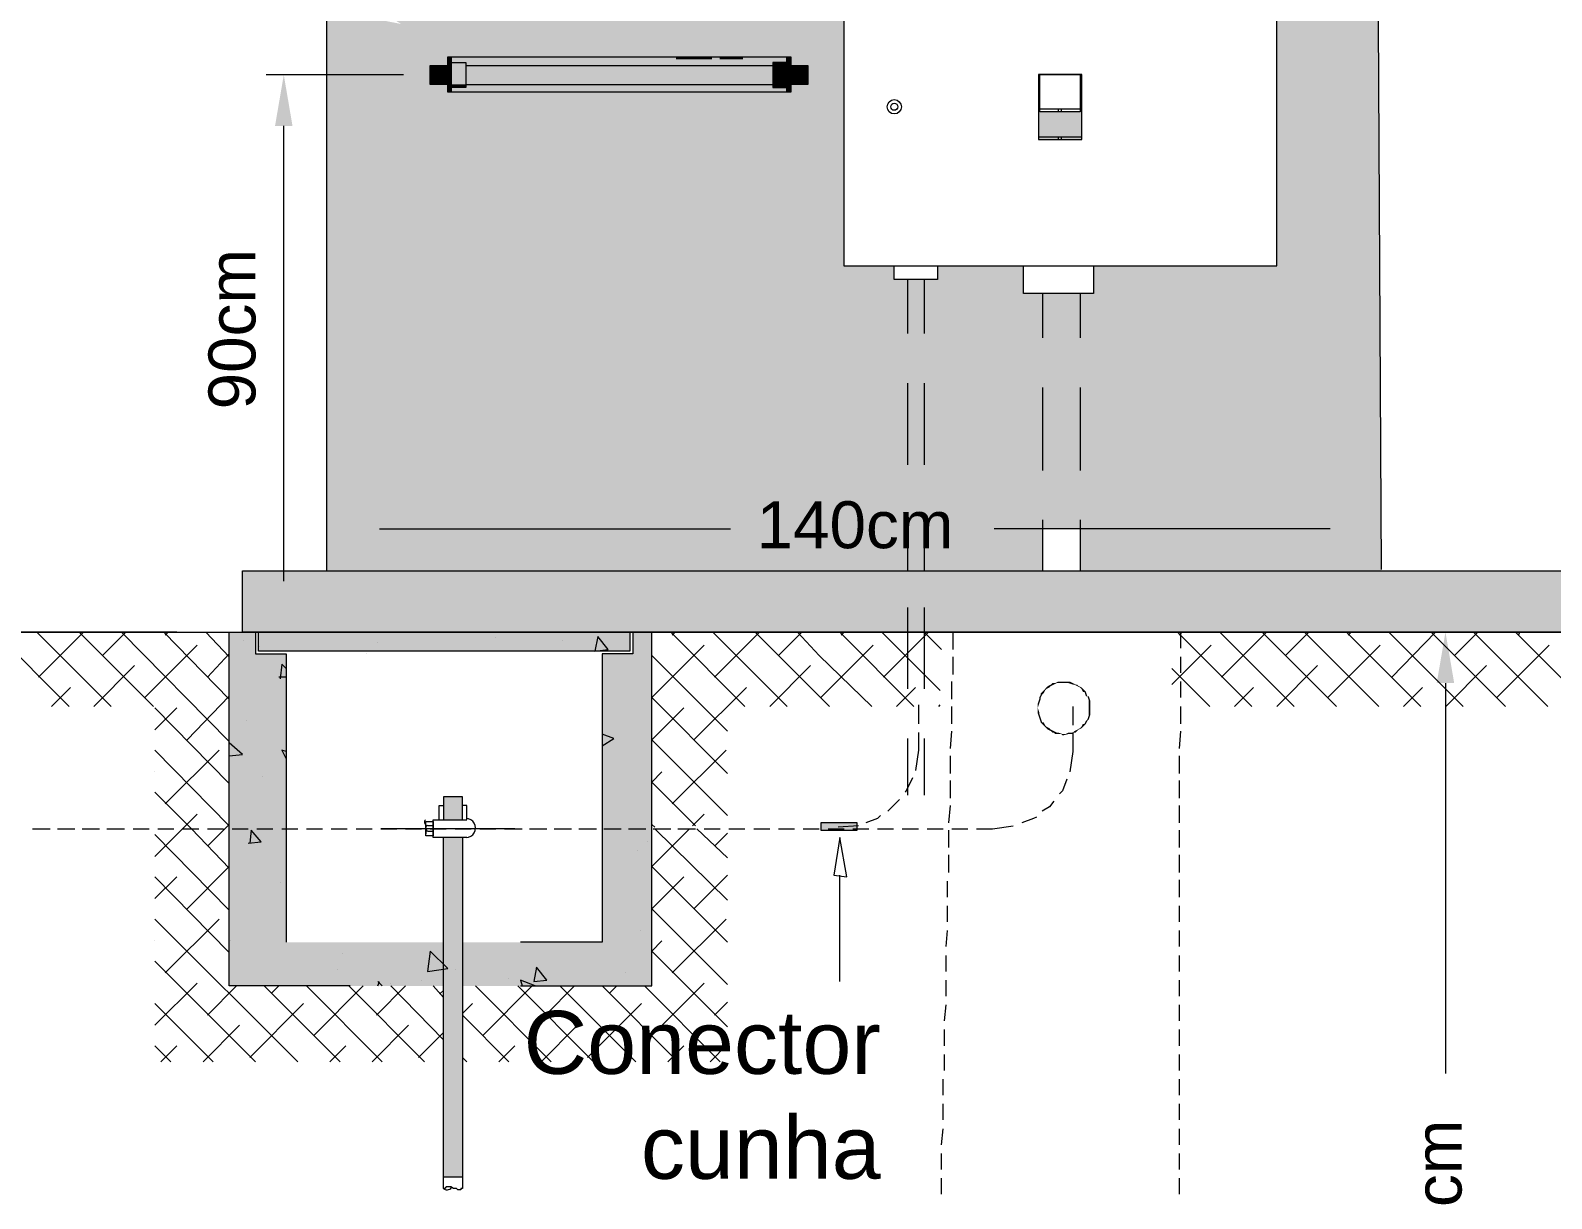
# Model space of a CAD drawing. Header units: millimetres. Extents: x 3949 to 6037, y -1956 to 1273.
# Drawn here: x 4801.2 to 4852.2, y -1616.5 to -1577.4 of the extents above; entities that cross this region are included whole.
import ezdxf

# ---------------------------------------------------------------- set-up
doc = ezdxf.new("R2010")
doc.units = ezdxf.units.MM
doc.layers.add('PADRÃO DE ENTRADA', color=7, linetype='Continuous', lineweight=0)
doc.styles.add('ARIAL', font='arial.ttf')

msp = doc.modelspace()

# ---------------------------------------------------------------- hatches: boundary and pattern name
at = {"layer": 'PADRÃO DE ENTRADA', "true_color": 0xffdf7e}
h = msp.add_hatch(color=41, dxfattribs=at)
h.dxf.hatch_style = 1
h.paths.add_polyline_path([(4835.431, -1550.93), (4835.089, -1550.93), (4834.747, -1550.93), (4829.817, -1550.93), (4829.621, -1550.93), (4812.681, -1550.93), (4812.241, -1550.93), (4811.948, -1550.93), (4811.607, -1550.93), (4811.167, -1550.93), (4811.167, -1564.646), (4821.403, -1564.646), (4826.808, -1566.788), (4826.871, -1566.598), (4827.994, -1567.282), (4826.725, -1567.038), (4826.808, -1566.788), (4821.403, -1564.646), (4811.167, -1564.646), (4811.167, -1576.153), (4812.471, -1576.67), (4812.534, -1576.48), (4813.657, -1577.164), (4812.388, -1576.92), (4812.471, -1576.67), (4811.167, -1576.153), (4811.167, -1595.503), (4835.146, -1595.503), (4835.146, -1594.087), (4836.416, -1594.087), (4836.416, -1595.503), (4846.509, -1595.503), (4846.266, -1550.93), (4836.407, -1550.93), (4836.407, -1561.084), (4842.998, -1561.084), (4842.998, -1585.273), (4836.855, -1585.273), (4836.855, -1586.201), (4834.512, -1586.201), (4834.512, -1585.273), (4831.633, -1585.273), (4831.633, -1585.726), (4830.181, -1585.726), (4830.181, -1585.273), (4828.488, -1585.273), (4828.488, -1561.084), (4835.431, -1561.084)])
h.paths.add_polyline_path([(4826.71, -1578.262), (4826.71, -1578.554), (4827.281, -1578.554), (4827.281, -1579.188), (4826.71, -1579.188), (4826.71, -1579.455), (4815.223, -1579.455), (4815.223, -1579.188), (4814.626, -1579.188), (4814.626, -1578.554), (4815.223, -1578.554), (4815.223, -1578.262)], flags=16)
h.paths.add_polyline_path([(4826.114, -1578.554), (4826.114, -1578.452), (4826.571, -1578.452), (4826.571, -1579.29), (4826.114, -1579.29), (4815.819, -1579.188), (4815.819, -1579.29), (4815.337, -1579.29), (4815.337, -1578.452), (4815.819, -1578.452), (4815.819, -1578.554)], flags=0)
h.paths.add_polyline_path([(4825.313, -1595.606), (4832.7, -1595.606), (4832.7, -1592.362), (4825.313, -1592.362)], flags=9)

# ---------------------------------------------------------------- linework, layer by layer
at = {"layer": 'PADRÃO DE ENTRADA', "color": 7, "lineweight": 5}
for points in [[(4846.508, -1595.454), (4846.264, -1550.588)], [(4811.167, -1595.503), (4811.167, -1550.93)], [(4811.167, -1593.989), (4811.167, -1584.469)], [(4831.633, -1585.273), (4831.633, -1585.726), (4830.181, -1585.726), (4830.181, -1585.273)], [(4836.855, -1585.273), (4836.855, -1586.201), (4834.512, -1586.201), (4834.512, -1585.273)], [(4830.627, -1585.726), (4830.627, -1587.545)], [(4831.188, -1585.726), (4831.188, -1587.545)], [(4835.146, -1586.201), (4835.146, -1587.692)], [(4836.416, -1586.201), (4836.416, -1587.692)], [(4830.627, -1589.205), (4830.627, -1591.939)], [(4831.188, -1589.205), (4831.188, -1591.939)], [(4835.146, -1589.351), (4835.146, -1592.134)], [(4836.416, -1589.351), (4836.416, -1592.134)], [(4830.627, -1593.599), (4830.627, -1595.503)], [(4831.188, -1593.599), (4831.188, -1595.503)], [(4835.146, -1593.794), (4835.146, -1595.503)], [(4836.416, -1593.794), (4836.416, -1595.503)], [(4830.627, -1596.723), (4830.627, -1599.457)], [(4831.188, -1596.723), (4831.188, -1599.457)], [(4747.603, -1597.553), (4812.339, -1597.553), (4839.483, -1597.553)], [(4806.139, -1597.553), (4797.058, -1597.553)], [(4811.948, -1609.417), (4807.896, -1609.417), (4807.896, -1597.553), (4808.775, -1597.553), (4808.775, -1598.286), (4809.8, -1598.286), (4809.8, -1607.952)], [(4807.896, -1597.553), (4847.392, -1597.553)], [(4817.66, -1609.417), (4822.054, -1609.417), (4822.054, -1597.553), (4821.419, -1597.553), (4821.419, -1598.286), (4820.394, -1598.286), (4820.394, -1607.952), (4817.66, -1607.952)], [(4820.736, -1597.553), (4820.736, -1597.553)], [(4839.678, -1597.553), (4865.993, -1597.553)], [(4848.808, -1597.553), (4848.808, -1597.553)], [(4808.384, -1597.846), (4808.384, -1597.846)], [(4808.921, -1598.041), (4808.921, -1598.041)], [(4812.876, -1597.895), (4812.876, -1597.895)], [(4816.83, -1597.749), (4816.83, -1597.749)], [(4819.076, -1597.846), (4819.076, -1597.846)], [(4809.8, -1598.774), (4809.654, -1598.627), (4809.605, -1599.116)], [(4812.485, -1598.286), (4812.485, -1598.286)], [(4814.975, -1598.188), (4814.926, -1598.188)], [(4814.975, -1598.188), (4814.975, -1598.188)], [(4820.394, -1598.286), (4820.394, -1598.286)], [(4809.8, -1599.067), (4809.556, -1599.067)], [(4808.482, -1600.531), (4808.482, -1600.531)], [(4820.394, -1601.264), (4820.394, -1601.361), (4820.785, -1601.117), (4820.394, -1600.971)], [(4830.627, -1601.117), (4830.627, -1603.021)], [(4831.188, -1601.117), (4831.188, -1603.021)], [(4807.896, -1601.703), (4808.336, -1601.654), (4807.896, -1601.264)], [(4809.8, -1601.557), (4809.654, -1601.508), (4809.8, -1601.801)], [(4809.019, -1602.386), (4809.019, -1602.386)], [(4808.531, -1604.632), (4808.97, -1604.583), (4808.628, -1604.193), (4808.58, -1604.632)], [(4821.908, -1604.583), (4821.908, -1604.583)], [(4821.566, -1604.876), (4821.566, -1604.876)], [(4809.605, -1605.95), (4809.605, -1605.95)], [(4821.664, -1607.561), (4821.664, -1607.561)], [(4807.945, -1607.903), (4807.945, -1607.903)], [(4811.704, -1608.343), (4811.704, -1608.343)], [(4811.509, -1608.88), (4811.509, -1608.88)], [(4813.022, -1609.417), (4812.876, -1609.27)], [(4812.876, -1609.417), (4812.925, -1609.27)], [(4813.315, -1609.319), (4813.315, -1609.319)], [(4814.34, -1609.221), (4814.34, -1609.221)], [(4815.463, -1608.88), (4815.463, -1608.88)], [(4817.27, -1609.173), (4817.27, -1609.173)], [(4818.148, -1609.417), (4817.66, -1609.221), (4817.709, -1609.417)], [(4821.175, -1608.977), (4821.175, -1608.977)]]:
    msp.add_lwpolyline(points, dxfattribs=at)
at = {"layer": 'PADRÃO DE ENTRADA', "lineweight": 5}
for points in [[(4842.998, -1585.273), (4842.998, -1561.084), (4828.488, -1561.084), (4828.488, -1585.273)], [(4836.47, -1578.858), (4835.016, -1578.858), (4835.016, -1581.043), (4836.47, -1581.043)], [(4835.063, -1578.858), (4836.413, -1578.858), (4836.413, -1580.105), (4835.063, -1580.105)], [(4814.487, -1603.9), (4814.731, -1603.9), (4814.731, -1604.388), (4814.487, -1604.388)]]:
    msp.add_lwpolyline(points, close=True, dxfattribs=at)
at = {"layer": 'PADRÃO DE ENTRADA', "lineweight": 9}
for points in [[(4814.626, -1578.554), (4814.626, -1579.188)], [(4815.223, -1579.188), (4814.626, -1579.188), (4814.626, -1578.554), (4815.223, -1578.554)], [(4815.337, -1578.262), (4815.337, -1579.455)], [(4815.337, -1578.452), (4815.819, -1578.452), (4815.819, -1579.29), (4815.337, -1579.29)], [(4815.819, -1578.554), (4826.114, -1578.554)], [(4826.571, -1578.452), (4826.114, -1578.452), (4826.114, -1579.29), (4826.571, -1579.29)], [(4826.571, -1578.262), (4826.571, -1579.455)], [(4826.71, -1578.554), (4827.281, -1578.554), (4827.281, -1579.188), (4826.71, -1579.188)], [(4815.819, -1579.188), (4826.114, -1579.188)]]:
    msp.add_lwpolyline(points, dxfattribs=at)
msp.add_lwpolyline([(4815.223, -1579.455), (4815.223, -1578.262), (4826.71, -1578.262), (4826.71, -1579.455)], close=True, dxfattribs=at)
at = {"layer": 'PADRÃO DE ENTRADA', "color": 7, "lineweight": 25}
for points in [[(4824.07, -1578.325), (4822.877, -1578.325)], [(4825.111, -1578.325), (4824.337, -1578.325)]]:
    msp.add_lwpolyline(points, dxfattribs=at)
at = {"layer": 'PADRÃO DE ENTRADA', "lineweight": 5}
for points in [[(4813.738, -1578.871), (4809.137, -1578.871)], [(4836.413, -1580.021), (4835.063, -1580.021)], [(4835.682, -1580.105), (4835.682, -1580.021)], [(4835.785, -1580.105), (4835.785, -1580.021)], [(4809.723, -1595.845), (4809.723, -1580.58)], [(4836.47, -1580.959), (4835.016, -1580.959)], [(4835.682, -1581.043), (4835.682, -1580.959)], [(4835.785, -1581.043), (4835.785, -1580.959)], [(4811.167, -1594.185), (4811.167, -1593.55)], [(4846.501, -1594.282), (4846.501, -1593.55)], [(4812.925, -1594.087), (4824.697, -1594.087)], [(4844.792, -1594.087), (4833.525, -1594.087)], [(4832.16, -1598.139), (4832.16, -1597.553)], [(4839.776, -1597.553), (4839.776, -1598.09)], [(4832.16, -1598.969), (4832.16, -1598.383)], [(4839.776, -1598.383), (4839.776, -1598.92)], [(4832.111, -1599.799), (4832.111, -1599.213)], [(4839.776, -1599.213), (4839.776, -1599.75)], [(4848.653, -1599.262), (4848.653, -1612.346)], [(4830.988, -1599.994), (4830.988, -1600.629)], [(4832.111, -1600.629), (4832.111, -1600.043)], [(4836.163, -1600.043), (4836.163, -1600.678)], [(4839.776, -1600.043), (4839.776, -1600.629)], [(4830.988, -1600.922), (4830.988, -1601.508), (4830.891, -1602.191)], [(4832.062, -1601.459), (4832.111, -1600.873)], [(4836.163, -1600.922), (4836.163, -1601.557), (4836.066, -1602.24)], [(4839.776, -1600.873), (4839.727, -1601.459)], [(4832.062, -1602.289), (4832.062, -1601.703)], [(4839.727, -1601.703), (4839.727, -1602.289)], [(4830.793, -1602.435), (4830.598, -1602.826), (4830.549, -1602.924)], [(4832.062, -1603.119), (4832.062, -1602.533)], [(4835.968, -1602.484), (4835.822, -1602.875), (4835.724, -1602.972)], [(4839.727, -1602.533), (4839.727, -1603.119)], [(4815.707, -1603.851), (4815.707, -1603.07), (4815.073, -1603.07), (4815.073, -1603.851)], [(4830.354, -1603.168), (4830.158, -1603.363), (4829.963, -1603.558)], [(4835.529, -1603.216), (4835.382, -1603.412), (4835.138, -1603.558)], [(4815.854, -1604.437), (4814.731, -1604.437), (4814.731, -1603.851), (4815.854, -1603.851), (4815.854, -1603.363), (4815.707, -1603.363)], [(4814.926, -1603.851), (4814.926, -1603.363), (4815.073, -1603.363)], [(4829.719, -1603.705), (4829.621, -1603.802), (4829.231, -1603.949)], [(4832.014, -1603.949), (4832.062, -1603.363)], [(4839.727, -1603.363), (4839.727, -1603.949)], [(4801.305, -1604.144), (4801.891, -1604.144)], [(4802.135, -1604.144), (4802.721, -1604.144)], [(4802.965, -1604.144), (4803.551, -1604.144)], [(4803.795, -1604.144), (4804.381, -1604.144)], [(4804.674, -1604.144), (4805.211, -1604.144)], [(4805.504, -1604.144), (4806.041, -1604.144)], [(4806.334, -1604.144), (4806.871, -1604.144)], [(4807.164, -1604.144), (4807.701, -1604.144)], [(4807.994, -1604.144), (4808.531, -1604.144)], [(4808.824, -1604.144), (4809.361, -1604.144)], [(4809.654, -1604.144), (4810.191, -1604.144)], [(4810.484, -1604.144), (4811.021, -1604.144)], [(4811.314, -1604.144), (4811.851, -1604.144)], [(4812.144, -1604.144), (4812.681, -1604.144)], [(4817.465, -1604.144), (4812.974, -1604.144)], [(4812.974, -1604.144), (4813.511, -1604.144)], [(4813.803, -1604.144), (4814.34, -1604.144)], [(4814.731, -1604.046), (4814.536, -1604.046)], [(4814.731, -1604.242), (4814.536, -1604.242)], [(4814.633, -1604.144), (4815.17, -1604.144)], [(4815.463, -1604.144), (4816, -1604.144)], [(4816.293, -1604.144), (4816.83, -1604.144)], [(4817.123, -1604.144), (4817.709, -1604.144)], [(4817.953, -1604.144), (4818.539, -1604.144)], [(4818.783, -1604.144), (4819.369, -1604.144)], [(4819.613, -1604.144), (4820.199, -1604.144)], [(4820.443, -1604.144), (4821.029, -1604.144)], [(4821.273, -1604.144), (4821.859, -1604.144)], [(4822.103, -1604.144), (4822.689, -1604.144)], [(4822.933, -1604.144), (4823.519, -1604.144)], [(4823.812, -1604.144), (4824.349, -1604.144)], [(4824.642, -1604.144), (4825.179, -1604.144)], [(4825.472, -1604.144), (4826.009, -1604.144)], [(4826.302, -1604.144), (4826.839, -1604.144)], [(4827.131, -1604.144), (4827.668, -1604.144)], [(4827.961, -1604.144), (4828.498, -1604.144)], [(4828.987, -1604.046), (4828.303, -1604.095)], [(4828.791, -1604.144), (4829.328, -1604.144)], [(4829.621, -1604.144), (4830.158, -1604.144)], [(4830.451, -1604.144), (4830.988, -1604.144)], [(4831.281, -1604.144), (4831.818, -1604.144)], [(4832.014, -1604.779), (4832.014, -1604.193)], [(4832.111, -1604.144), (4832.648, -1604.144)], [(4832.941, -1604.144), (4833.478, -1604.144), (4834.162, -1604.046)], [(4834.943, -1603.753), (4834.845, -1603.802), (4834.455, -1603.949)], [(4839.727, -1604.193), (4839.727, -1604.779)], [(4815.707, -1604.437), (4815.707, -1616.203), (4815.659, -1616.203), (4815.659, -1616.251), (4815.561, -1616.251), (4815.512, -1616.203), (4815.415, -1616.203), (4815.317, -1616.154), (4815.219, -1616.154), (4815.17, -1616.154), (4815.122, -1616.203), (4815.073, -1616.203), (4815.073, -1604.437)], [(4832.014, -1605.609), (4832.014, -1605.023)], [(4839.727, -1605.023), (4839.727, -1605.609)], [(4831.965, -1606.439), (4831.965, -1605.902)], [(4839.727, -1605.853), (4839.727, -1606.439)], [(4831.965, -1607.269), (4831.965, -1606.732)], [(4839.727, -1606.732), (4839.727, -1607.269)], [(4831.916, -1608.098), (4831.965, -1607.561)], [(4839.727, -1607.561), (4839.727, -1608.098)], [(4831.916, -1608.928), (4831.916, -1608.391)], [(4839.727, -1608.391), (4839.727, -1608.928)], [(4831.916, -1609.758), (4831.916, -1609.221)], [(4839.727, -1609.221), (4839.727, -1609.758)], [(4831.867, -1610.588), (4831.916, -1610.051)], [(4839.727, -1610.051), (4839.727, -1610.588)], [(4831.867, -1611.418), (4831.867, -1610.881)], [(4839.727, -1610.881), (4839.727, -1611.418)], [(4831.867, -1612.248), (4831.867, -1611.711)], [(4839.727, -1611.711), (4839.727, -1612.248)], [(4831.818, -1613.078), (4831.818, -1612.541)], [(4839.727, -1612.541), (4839.727, -1613.078)], [(4831.818, -1613.908), (4831.818, -1613.371)], [(4839.727, -1613.371), (4839.727, -1613.908)], [(4831.769, -1614.738), (4831.818, -1614.201)], [(4839.727, -1614.201), (4839.727, -1614.738)], [(4831.769, -1615.568), (4831.769, -1615.031)], [(4839.727, -1615.031), (4839.727, -1615.568)], [(4815.073, -1615.812), (4815.707, -1615.812)], [(4831.769, -1616.398), (4831.769, -1615.861)], [(4839.727, -1615.861), (4839.727, -1616.398)], [(4815.219, -1616.154), (4815.219, -1616.154)]]:
    msp.add_lwpolyline(points, dxfattribs=at)
at = {"layer": 'PADRÃO DE ENTRADA', "color": 7, "lineweight": 5}
for points in [[(4865.993, -1597.553), (4837.921, -1597.553), (4808.336, -1597.553), (4808.336, -1595.503), (4865.993, -1595.503)], [(4808.873, -1597.553), (4821.322, -1597.553), (4821.322, -1598.188), (4808.873, -1598.188)], [(4820.248, -1597.7), (4820.15, -1598.188), (4820.59, -1598.139)], [(4814.536, -1608.928), (4815.219, -1608.831), (4814.633, -1608.245)], [(4818.197, -1608.782), (4818.1, -1609.27), (4818.539, -1609.221)]]:
    msp.add_lwpolyline(points, close=True, dxfattribs=at)
at = {"layer": 'PADRÃO DE ENTRADA', "color": 34, "lineweight": 5, "true_color": 0x944900}
for points in [[(4802.526, -1600.043), (4800.036, -1597.553)], [(4803.942, -1600.043), (4801.452, -1597.553)], [(4801.501, -1599.067), (4803.014, -1597.553)], [(4805.358, -1600.043), (4802.868, -1597.553)], [(4803.649, -1598.334), (4804.43, -1597.553)], [(4807.896, -1601.215), (4804.283, -1597.553)], [(4807.896, -1599.799), (4805.699, -1597.553)], [(4805.748, -1597.651), (4805.846, -1597.553)], [(4807.896, -1598.383), (4807.115, -1597.553)], [(4825.179, -1600.043), (4822.689, -1597.553)], [(4822.738, -1597.651), (4822.835, -1597.553)], [(4826.594, -1600.043), (4824.105, -1597.553)], [(4824.153, -1599.067), (4825.667, -1597.553)], [(4828.01, -1600.043), (4827.668, -1599.701), (4825.52, -1597.553)], [(4826.302, -1598.334), (4827.083, -1597.553)], [(4829.426, -1600.043), (4827.668, -1598.334), (4826.936, -1597.553)], [(4830.842, -1600.043), (4828.352, -1597.553)], [(4828.401, -1597.651), (4828.498, -1597.553)], [(4831.721, -1599.506), (4829.768, -1597.553)], [(4829.817, -1599.067), (4831.33, -1597.553)], [(4831.769, -1598.139), (4831.184, -1597.553)], [(4842.168, -1600.043), (4839.678, -1597.553)], [(4839.727, -1597.651), (4839.825, -1597.553)], [(4843.584, -1600.043), (4841.094, -1597.553)], [(4841.143, -1599.067), (4842.656, -1597.553)], [(4845, -1600.043), (4842.51, -1597.553)], [(4843.291, -1598.334), (4844.072, -1597.553)], [(4846.416, -1600.043), (4843.926, -1597.553)], [(4847.831, -1600.043), (4845.342, -1597.553)], [(4845.39, -1597.651), (4845.488, -1597.553)], [(4849.247, -1600.043), (4846.757, -1597.553)], [(4846.855, -1599.067), (4848.32, -1597.553)], [(4850.663, -1600.043), (4848.173, -1597.553)], [(4848.954, -1598.334), (4849.735, -1597.553)], [(4852.079, -1600.043), (4849.589, -1597.553)], [(4853.495, -1600.043), (4851.005, -1597.553)], [(4851.102, -1597.651), (4851.151, -1597.553)], [(4805.065, -1599.75), (4806.822, -1597.993)], [(4824.593, -1602.289), (4822.054, -1599.75), (4823.812, -1597.993)], [(4827.717, -1599.75), (4829.475, -1597.993)], [(4839.483, -1599.311), (4840.801, -1597.993)], [(4844.707, -1599.75), (4846.464, -1597.993)], [(4850.37, -1599.75), (4852.128, -1597.993)], [(4807.164, -1599.067), (4807.896, -1598.286)], [(4824.593, -1600.873), (4822.054, -1598.334)], [(4803.356, -1600.043), (4804.723, -1598.676)], [(4826.009, -1600.043), (4827.376, -1598.676)], [(4840.752, -1600.043), (4839.483, -1598.774)], [(4842.998, -1600.043), (4844.365, -1598.676)], [(4848.661, -1600.043), (4850.028, -1598.676)], [(4801.94, -1600.043), (4802.575, -1599.408)], [(4823.47, -1601.166), (4825.227, -1599.408)], [(4830.256, -1600.043), (4830.891, -1599.408)], [(4841.582, -1600.043), (4842.217, -1599.408)], [(4847.245, -1600.043), (4847.88, -1599.408)], [(4807.896, -1602.631), (4805.406, -1600.092)], [(4805.406, -1600.824), (4806.139, -1600.092)], [(4806.48, -1601.166), (4807.896, -1599.701)], [(4824.593, -1603.705), (4822.054, -1601.166), (4823.128, -1600.092)], [(4831.672, -1600.043), (4831.721, -1599.994)], [(4807.896, -1604.046), (4805.406, -1601.508)], [(4805.748, -1603.314), (4807.554, -1601.508)], [(4822.738, -1603.314), (4824.544, -1601.508)], [(4805.406, -1602.24), (4805.406, -1602.24)], [(4807.896, -1602.582), (4807.896, -1602.582)], [(4823.519, -1604.046), (4822.054, -1602.582), (4822.396, -1602.24)], [(4807.896, -1605.462), (4806.627, -1604.144), (4805.406, -1602.924)], [(4805.406, -1605.072), (4806.334, -1604.144), (4806.822, -1603.656)], [(4823.421, -1604.046), (4823.812, -1603.656)], [(4807.164, -1604.73), (4807.75, -1604.144), (4807.896, -1603.998)], [(4822.152, -1604.095), (4822.054, -1603.998)], [(4824.593, -1607.952), (4822.054, -1605.413), (4823.323, -1604.144)], [(4824.593, -1606.536), (4822.152, -1604.144)], [(4824.593, -1605.12), (4823.568, -1604.144)], [(4807.896, -1606.878), (4805.406, -1604.339)], [(4824.153, -1604.73), (4824.593, -1604.29)], [(4807.896, -1608.294), (4805.406, -1605.755)], [(4805.406, -1606.487), (4806.139, -1605.755)], [(4806.48, -1606.829), (4807.896, -1605.413)], [(4824.593, -1609.368), (4822.054, -1606.829), (4823.128, -1605.755)], [(4823.47, -1606.829), (4824.593, -1605.706)], [(4810.191, -1611.955), (4805.406, -1607.171)], [(4805.748, -1608.977), (4807.554, -1607.171)], [(4822.738, -1608.977), (4824.544, -1607.171)], [(4805.406, -1607.903), (4805.406, -1607.903)], [(4807.896, -1608.245), (4807.896, -1608.245)], [(4824.593, -1610.784), (4822.054, -1608.245), (4822.396, -1607.903)], [(4808.775, -1611.955), (4805.406, -1608.587)], [(4805.406, -1610.735), (4806.822, -1609.319)], [(4822.054, -1611.077), (4823.812, -1609.319)], [(4807.164, -1610.393), (4808.14, -1609.417)], [(4811.607, -1611.955), (4809.068, -1609.417)], [(4809.312, -1609.661), (4809.556, -1609.417)], [(4813.022, -1611.955), (4810.484, -1609.417)], [(4810.728, -1611.077), (4812.388, -1609.417)], [(4814.438, -1611.955), (4811.899, -1609.417)], [(4812.827, -1610.393), (4813.803, -1609.417)], [(4815.073, -1611.223), (4813.315, -1609.417)], [(4815.073, -1609.807), (4814.731, -1609.417)], [(4814.975, -1609.661), (4815.073, -1609.563)], [(4818.686, -1611.955), (4816.147, -1609.417)], [(4816.391, -1611.077), (4818.051, -1609.417)], [(4820.101, -1611.955), (4817.563, -1609.417)], [(4818.49, -1610.393), (4819.467, -1609.417)], [(4821.517, -1611.955), (4818.978, -1609.417)], [(4822.933, -1611.955), (4820.394, -1609.417)], [(4820.638, -1609.661), (4820.882, -1609.417)], [(4824.349, -1611.955), (4821.81, -1609.417)], [(4807.359, -1611.955), (4805.406, -1610.002)], [(4808.58, -1611.809), (4810.386, -1610.002)], [(4815.707, -1610.344), (4816.049, -1610.002)], [(4819.906, -1611.809), (4821.712, -1610.002)], [(4824.153, -1610.393), (4824.593, -1609.954)], [(4807.017, -1611.955), (4808.238, -1610.735)], [(4812.681, -1611.955), (4813.901, -1610.735)], [(4817.27, -1611.955), (4815.707, -1610.393)], [(4818.344, -1611.955), (4819.564, -1610.735)], [(4814.243, -1611.809), (4815.073, -1610.979)], [(4824.007, -1611.955), (4824.593, -1611.369)], [(4805.943, -1611.955), (4805.406, -1611.418)], [(4805.602, -1611.955), (4806.139, -1611.418)], [(4811.265, -1611.955), (4811.802, -1611.418)], [(4815.854, -1611.955), (4815.707, -1611.809)], [(4816.928, -1611.955), (4817.465, -1611.418)], [(4822.591, -1611.955), (4823.128, -1611.418)]]:
    msp.add_lwpolyline(points, dxfattribs=at)
at = {"layer": 'PADRÃO DE ENTRADA', "lineweight": 5}
msp.add_lwpolyline([(4814.511, -1604.32, -0.528359), (4814.528, -1604.2, -0.481941), (4814.534, -1604.024)], format="xyb", dxfattribs=at)
at = {"layer": 'PADRÃO DE ENTRADA', "color": 3, "lineweight": 5}
msp.add_lwpolyline([(4828.938, -1603.949), (4827.717, -1603.949), (4827.717, -1604.193), (4828.938, -1604.193)], close=True, dxfattribs=at)
at = {"layer": 'PADRÃO DE ENTRADA', "color": 150, "lineweight": 5, "true_color": 0x007eff}
msp.add_lwpolyline([(4828.596, -1605.755), (4828.352, -1604.437), (4828.157, -1605.706)], close=True, dxfattribs=at)
msp.add_lwpolyline([(4828.352, -1609.27), (4828.352, -1605.706)], dxfattribs=at)
at = {"layer": 'PADRÃO DE ENTRADA', "lineweight": 5}
for radius in [0.239, 0.117]:
    msp.add_circle((4830.181, -1579.941), radius, dxfattribs=at)
for centre, radius, start, end in [((4814.56, -1603.924), 0.122, 138.7807, 237.9542), ((4815.83, -1604.12), 0.317, 269.9983, 90.0017), ((4815.195, -1616.081), 0.171, 218.5338, 328.7506)]:
    msp.add_arc(centre, radius, start, end, dxfattribs=at)
at = {"layer": 'PADRÃO DE ENTRADA', "color": 9, "true_color": 0xc6c7c9, "transparency": 33554559}
for points in [[(4815.223, -1578.554), (4814.626, -1578.554), (4815.223, -1579.188)], [(4814.626, -1578.554), (4815.223, -1579.188), (4814.626, -1579.188)], [(4815.337, -1578.262), (4815.223, -1578.262), (4815.337, -1578.452)], [(4815.223, -1578.262), (4815.337, -1578.452), (4815.223, -1578.452)], [(4815.337, -1578.452), (4815.223, -1578.452), (4815.337, -1578.554)], [(4815.223, -1578.452), (4815.337, -1578.554), (4815.223, -1578.554)], [(4815.337, -1578.554), (4815.223, -1578.554), (4815.337, -1579.188)], [(4815.223, -1578.554), (4815.337, -1579.188), (4815.223, -1579.188)], [(4826.571, -1578.262), (4815.337, -1578.262), (4826.571, -1578.452)], [(4815.337, -1578.262), (4826.571, -1578.452), (4815.337, -1578.452)], [(4815.819, -1578.452), (4815.337, -1578.452), (4815.819, -1579.188)], [(4815.337, -1578.452), (4815.819, -1579.188), (4815.337, -1579.188)], [(4826.114, -1578.452), (4815.819, -1578.452), (4826.114, -1578.554)], [(4815.819, -1578.452), (4826.114, -1578.554), (4815.819, -1578.554)], [(4826.114, -1578.554), (4815.819, -1578.554), (4826.114, -1579.188)], [(4815.819, -1578.554), (4826.114, -1579.188), (4815.819, -1579.188)], [(4826.571, -1578.452), (4826.114, -1578.452), (4826.571, -1578.554)], [(4826.114, -1578.452), (4826.571, -1578.554), (4826.114, -1578.554)], [(4826.571, -1578.554), (4826.114, -1578.554), (4826.571, -1579.188)], [(4826.114, -1578.554), (4826.571, -1579.188), (4826.114, -1579.188)], [(4826.71, -1578.262), (4826.571, -1578.262), (4826.71, -1578.452)], [(4826.571, -1578.262), (4826.71, -1578.452), (4826.571, -1578.452)], [(4826.71, -1578.452), (4826.571, -1578.452), (4826.71, -1578.554)], [(4826.571, -1578.452), (4826.71, -1578.554), (4826.571, -1578.554)], [(4826.71, -1578.554), (4826.571, -1578.554), (4826.71, -1579.188)], [(4826.571, -1578.554), (4826.71, -1579.188), (4826.571, -1579.188)], [(4827.281, -1578.554), (4826.71, -1578.554), (4827.281, -1579.188)], [(4826.71, -1578.554), (4827.281, -1579.188), (4826.71, -1579.188)], [(4815.337, -1579.188), (4815.223, -1579.188), (4815.337, -1579.29)], [(4815.223, -1579.188), (4815.337, -1579.29), (4815.223, -1579.29)], [(4815.819, -1579.188), (4815.337, -1579.188), (4815.819, -1579.29)], [(4815.337, -1579.188), (4815.819, -1579.29), (4815.337, -1579.29)], [(4826.114, -1579.188), (4815.819, -1579.188), (4826.114, -1579.29)], [(4815.819, -1579.188), (4826.114, -1579.29), (4815.819, -1579.29)], [(4826.571, -1579.188), (4826.114, -1579.188), (4826.571, -1579.29)], [(4826.114, -1579.188), (4826.571, -1579.29), (4826.114, -1579.29)], [(4826.71, -1579.188), (4826.571, -1579.188), (4826.71, -1579.29)], [(4826.571, -1579.188), (4826.71, -1579.29), (4826.571, -1579.29)], [(4815.337, -1579.29), (4815.223, -1579.29), (4815.337, -1579.455)], [(4815.223, -1579.29), (4815.337, -1579.455), (4815.223, -1579.455)], [(4826.571, -1579.29), (4815.337, -1579.29), (4826.571, -1579.455)], [(4815.337, -1579.29), (4826.571, -1579.455), (4815.337, -1579.455)], [(4826.71, -1579.29), (4826.571, -1579.29), (4826.71, -1579.455)], [(4826.571, -1579.29), (4826.71, -1579.455), (4826.571, -1579.455)], [(4807.896, -1597.553), (4808.775, -1597.553), (4807.896, -1598.286)], [(4808.775, -1597.553), (4807.896, -1598.286), (4808.775, -1598.286)], [(4808.873, -1597.553), (4821.322, -1597.553), (4808.873, -1598.188)], [(4821.322, -1597.553), (4808.873, -1598.188), (4821.322, -1598.188)], [(4821.419, -1597.553), (4822.054, -1597.553), (4821.419, -1598.286)], [(4822.054, -1597.553), (4821.419, -1598.286), (4822.054, -1598.286)], [(4807.896, -1604.144), (4809.8, -1604.144), (4809.8, -1598.286)], [(4809.8, -1598.286), (4807.896, -1598.286), (4807.896, -1604.144)], [(4820.394, -1604.144), (4822.054, -1604.144), (4822.054, -1598.286)], [(4822.054, -1598.286), (4820.394, -1598.286), (4820.394, -1604.144)], [(4809.8, -1604.144), (4807.896, -1604.144), (4807.896, -1604.144)], [(4807.896, -1604.144), (4807.896, -1604.144), (4809.8, -1604.144)], [(4807.896, -1604.144), (4809.8, -1604.144), (4807.896, -1607.952)], [(4809.8, -1604.144), (4807.896, -1607.952), (4809.8, -1607.952)], [(4822.054, -1604.144), (4820.394, -1604.144), (4820.394, -1604.144)], [(4820.394, -1604.144), (4820.394, -1604.144), (4822.054, -1604.144)], [(4820.394, -1604.144), (4822.054, -1604.144), (4820.394, -1607.952)], [(4822.054, -1604.144), (4820.394, -1607.952), (4822.054, -1607.952)], [(4807.896, -1607.952), (4811.948, -1607.952), (4807.896, -1609.417)], [(4811.948, -1607.952), (4807.896, -1609.417), (4811.948, -1609.417)], [(4811.948, -1607.952), (4822.054, -1607.952), (4811.948, -1609.417)], [(4822.054, -1607.952), (4811.948, -1609.417), (4822.054, -1609.417)]]:
    msp.add_solid(points, dxfattribs=at)
at = {"layer": 'PADRÃO DE ENTRADA', "transparency": 33554559}
for points in [[(4809.43, -1580.58), (4810.015, -1580.58), (4809.723, -1578.871)], [(4812.925, -1593.843), (4812.925, -1594.38), (4811.167, -1594.087)], [(4844.792, -1593.843), (4844.792, -1594.38), (4846.501, -1594.087)], [(4810.015, -1595.845), (4809.43, -1595.845), (4809.723, -1597.553)], [(4848.36, -1599.262), (4848.946, -1599.262), (4848.653, -1597.553)], [(4835.089, -1599.653), (4835.138, -1599.653), (4835.04, -1599.75)], [(4835.138, -1599.653), (4835.04, -1599.75), (4835.089, -1599.75)], [(4835.187, -1599.506), (4835.236, -1599.506), (4835.089, -1599.604)], [(4835.236, -1599.506), (4835.089, -1599.604), (4835.187, -1599.604)], [(4835.089, -1599.604), (4835.187, -1599.604), (4835.089, -1599.653)], [(4835.187, -1599.604), (4835.089, -1599.653), (4835.138, -1599.653)], [(4835.236, -1599.457), (4835.284, -1599.457), (4835.187, -1599.506)], [(4835.284, -1599.457), (4835.187, -1599.506), (4835.236, -1599.506)], [(4835.284, -1599.408), (4835.382, -1599.408), (4835.236, -1599.457)], [(4835.382, -1599.408), (4835.236, -1599.457), (4835.284, -1599.457)], [(4835.333, -1599.36), (4835.431, -1599.36), (4835.284, -1599.408)], [(4835.431, -1599.36), (4835.284, -1599.408), (4835.382, -1599.408)], [(4835.431, -1599.311), (4835.529, -1599.311), (4835.333, -1599.36)], [(4835.529, -1599.311), (4835.333, -1599.36), (4835.431, -1599.36)], [(4835.48, -1599.262), (4835.626, -1599.262), (4835.431, -1599.311)], [(4835.626, -1599.262), (4835.431, -1599.311), (4835.529, -1599.311)], [(4835.529, -1599.262), (4835.675, -1599.262), (4835.48, -1599.262)], [(4835.675, -1599.262), (4835.48, -1599.262), (4835.626, -1599.262)], [(4835.577, -1599.262), (4835.822, -1599.262), (4835.529, -1599.262)], [(4835.822, -1599.262), (4835.529, -1599.262), (4835.675, -1599.262)], [(4835.675, -1599.213), (4836.066, -1599.213), (4835.577, -1599.262)], [(4836.066, -1599.213), (4835.577, -1599.262), (4836.163, -1599.262)], [(4835.822, -1599.262), (4835.577, -1599.262), (4835.577, -1599.262)], [(4835.577, -1599.262), (4835.577, -1599.262), (4835.822, -1599.262)], [(4835.773, -1599.213), (4836.017, -1599.213), (4835.675, -1599.213)], [(4836.017, -1599.213), (4835.675, -1599.213), (4836.066, -1599.213)], [(4835.822, -1599.213), (4835.773, -1599.213), (4836.017, -1599.213)], [(4835.919, -1599.262), (4836.163, -1599.262), (4835.822, -1599.262)], [(4835.919, -1599.262), (4835.919, -1599.262), (4836.163, -1599.262)], [(4836.017, -1599.262), (4836.163, -1599.262), (4835.919, -1599.262)], [(4836.017, -1599.262), (4836.017, -1599.262), (4836.163, -1599.262)], [(4836.017, -1599.262), (4836.163, -1599.262), (4836.163, -1599.311)], [(4836.163, -1599.262), (4836.163, -1599.311), (4836.261, -1599.311)], [(4836.163, -1599.311), (4836.261, -1599.311), (4836.212, -1599.311)], [(4836.261, -1599.311), (4836.212, -1599.311), (4836.31, -1599.311)], [(4836.212, -1599.311), (4836.31, -1599.311), (4836.31, -1599.36)], [(4836.31, -1599.311), (4836.31, -1599.36), (4836.359, -1599.36)], [(4836.31, -1599.36), (4836.359, -1599.36), (4836.407, -1599.408)], [(4836.359, -1599.36), (4836.407, -1599.408), (4836.456, -1599.408)], [(4836.407, -1599.408), (4836.456, -1599.408), (4836.456, -1599.457)], [(4836.456, -1599.408), (4836.456, -1599.457), (4836.505, -1599.457)], [(4836.456, -1599.457), (4836.505, -1599.457), (4836.505, -1599.555)], [(4836.505, -1599.457), (4836.505, -1599.555), (4836.603, -1599.555)], [(4836.554, -1599.555), (4836.603, -1599.555), (4836.505, -1599.555)], [(4836.554, -1599.555), (4836.554, -1599.555), (4836.603, -1599.555)], [(4836.554, -1599.555), (4836.603, -1599.555), (4836.603, -1599.701)], [(4836.603, -1599.555), (4836.603, -1599.701), (4836.651, -1599.701)], [(4835.04, -1599.799), (4835.089, -1599.799), (4834.992, -1599.945)], [(4835.089, -1599.799), (4834.992, -1599.945), (4835.04, -1599.945)], [(4835.04, -1599.945), (4834.992, -1599.945), (4834.992, -1599.945)], [(4834.992, -1600.092), (4834.992, -1600.092), (4835.04, -1599.945)], [(4834.992, -1600.092), (4835.04, -1599.945), (4834.992, -1599.945)], [(4834.992, -1600.092), (4834.992, -1600.238), (4835.04, -1600.238)], [(4835.04, -1599.75), (4835.089, -1599.75), (4835.04, -1599.799)], [(4835.089, -1599.75), (4835.04, -1599.799), (4835.089, -1599.799)], [(4836.651, -1599.701), (4836.603, -1599.701), (4836.603, -1599.701)], [(4836.651, -1599.701), (4836.7, -1599.701), (4836.7, -1599.701)], [(4836.651, -1599.701), (4836.7, -1599.701), (4836.7, -1599.848)], [(4836.7, -1599.701), (4836.7, -1599.848), (4836.749, -1599.848)], [(4836.749, -1599.848), (4836.7, -1599.848), (4836.7, -1599.848)], [(4836.7, -1599.848), (4836.749, -1599.848), (4836.7, -1599.994)], [(4836.749, -1599.848), (4836.7, -1599.994), (4836.749, -1599.994)], [(4836.749, -1599.994), (4836.7, -1599.994), (4836.7, -1599.994)], [(4836.7, -1599.994), (4836.749, -1599.994), (4836.7, -1600.19)], [(4836.749, -1599.994), (4836.7, -1600.19), (4836.749, -1600.19)], [(4834.992, -1600.238), (4835.04, -1600.238), (4834.992, -1600.287)], [(4835.04, -1600.238), (4834.992, -1600.287), (4835.04, -1600.287)], [(4834.992, -1600.287), (4835.04, -1600.287), (4835.04, -1600.434)], [(4835.04, -1600.287), (4835.04, -1600.434), (4835.089, -1600.434)], [(4835.089, -1600.434), (4835.04, -1600.434), (4835.04, -1600.434)], [(4835.04, -1600.434), (4835.089, -1600.434), (4835.089, -1600.58)], [(4835.089, -1600.434), (4835.089, -1600.58), (4835.138, -1600.58)], [(4835.089, -1600.58), (4835.138, -1600.58), (4835.187, -1600.58)], [(4835.138, -1600.58), (4835.089, -1600.58), (4835.089, -1600.58)], [(4835.089, -1600.58), (4835.187, -1600.58), (4835.187, -1600.678)], [(4835.187, -1600.58), (4835.187, -1600.678), (4835.236, -1600.678)], [(4835.187, -1600.678), (4835.236, -1600.678), (4835.236, -1600.727)], [(4835.236, -1600.678), (4835.236, -1600.727), (4835.284, -1600.727)], [(4836.505, -1600.629), (4836.603, -1600.629), (4836.456, -1600.727)], [(4836.603, -1600.629), (4836.456, -1600.727), (4836.505, -1600.727)], [(4836.505, -1600.629), (4836.505, -1600.629), (4836.603, -1600.629)], [(4836.505, -1600.629), (4836.603, -1600.629), (4836.554, -1600.629)], [(4836.603, -1600.531), (4836.651, -1600.531), (4836.554, -1600.629)], [(4836.651, -1600.531), (4836.554, -1600.629), (4836.603, -1600.629)], [(4836.651, -1600.482), (4836.7, -1600.482), (4836.603, -1600.531)], [(4836.7, -1600.482), (4836.603, -1600.531), (4836.651, -1600.531)], [(4836.7, -1600.336), (4836.749, -1600.336), (4836.651, -1600.482)], [(4836.749, -1600.336), (4836.651, -1600.482), (4836.7, -1600.482)], [(4836.749, -1600.19), (4836.7, -1600.19), (4836.7, -1600.19)], [(4836.7, -1600.19), (4836.749, -1600.19), (4836.7, -1600.336)], [(4836.749, -1600.19), (4836.7, -1600.336), (4836.749, -1600.336)], [(4836.749, -1600.336), (4836.7, -1600.336), (4836.7, -1600.336)], [(4835.236, -1600.727), (4835.284, -1600.727), (4835.284, -1600.775)], [(4835.284, -1600.727), (4835.284, -1600.775), (4835.382, -1600.775)], [(4835.284, -1600.775), (4835.382, -1600.775), (4835.333, -1600.824)], [(4835.382, -1600.775), (4835.333, -1600.824), (4835.431, -1600.824)], [(4835.333, -1600.824), (4835.431, -1600.824), (4835.431, -1600.873)], [(4835.431, -1600.824), (4835.431, -1600.873), (4835.529, -1600.873)], [(4835.431, -1600.873), (4835.529, -1600.873), (4835.48, -1600.922)], [(4835.529, -1600.873), (4835.48, -1600.922), (4835.626, -1600.922)], [(4835.48, -1600.922), (4835.626, -1600.922), (4835.529, -1600.922)], [(4835.626, -1600.922), (4835.529, -1600.922), (4835.675, -1600.922)], [(4835.529, -1600.922), (4835.675, -1600.922), (4835.577, -1600.971)], [(4835.675, -1600.922), (4835.577, -1600.971), (4835.822, -1600.971)], [(4835.577, -1600.971), (4836.163, -1600.971), (4835.675, -1600.971)], [(4836.163, -1600.971), (4835.675, -1600.971), (4836.066, -1600.971)], [(4836.066, -1600.971), (4835.675, -1600.971), (4835.773, -1600.971)], [(4836.066, -1600.971), (4836.017, -1600.971), (4835.773, -1600.971)], [(4836.017, -1600.971), (4835.773, -1600.971), (4835.822, -1601.02)], [(4835.822, -1600.971), (4835.822, -1600.971), (4836.163, -1600.971)], [(4835.822, -1600.971), (4836.163, -1600.971), (4835.919, -1600.971)], [(4836.017, -1600.922), (4836.163, -1600.922), (4835.919, -1600.971)], [(4836.163, -1600.922), (4835.919, -1600.971), (4836.163, -1600.971)], [(4836.017, -1600.922), (4836.163, -1600.922), (4836.261, -1600.922)], [(4836.163, -1600.922), (4836.261, -1600.922), (4836.017, -1600.922)], [(4836.212, -1600.873), (4836.31, -1600.873), (4836.163, -1600.922)], [(4836.31, -1600.873), (4836.163, -1600.922), (4836.261, -1600.922)], [(4836.31, -1600.824), (4836.359, -1600.824), (4836.212, -1600.873)], [(4836.359, -1600.824), (4836.212, -1600.873), (4836.31, -1600.873)], [(4836.407, -1600.775), (4836.456, -1600.775), (4836.31, -1600.824)], [(4836.456, -1600.775), (4836.31, -1600.824), (4836.359, -1600.824)], [(4836.456, -1600.727), (4836.505, -1600.727), (4836.407, -1600.775)], [(4836.505, -1600.727), (4836.407, -1600.775), (4836.456, -1600.775)], [(4815.073, -1603.07), (4815.707, -1603.07), (4815.073, -1603.851)], [(4815.707, -1603.07), (4815.073, -1603.851), (4815.707, -1603.851)], [(4815.073, -1604.437), (4815.707, -1604.437), (4815.073, -1607.952)], [(4815.707, -1604.437), (4815.073, -1607.952), (4815.707, -1607.952)], [(4815.073, -1607.952), (4815.707, -1607.952), (4815.073, -1609.417)], [(4815.707, -1607.952), (4815.073, -1609.417), (4815.707, -1609.417)], [(4815.073, -1609.417), (4815.707, -1609.417), (4815.073, -1615.812)], [(4815.707, -1609.417), (4815.073, -1615.812), (4815.707, -1615.812)]]:
    msp.add_solid(points, dxfattribs=at)
at = {"layer": 'PADRÃO DE ENTRADA', "color": 9, "true_color": 0xc7c8ca, "transparency": 33554559}
for points in [[(4835.063, -1578.858), (4835.016, -1578.858), (4835.063, -1580.105)], [(4835.016, -1578.858), (4835.063, -1580.105), (4835.016, -1580.105)], [(4836.47, -1578.858), (4836.413, -1578.858), (4836.47, -1580.105)], [(4836.413, -1578.858), (4836.47, -1580.105), (4836.413, -1580.105)], [(4836.47, -1580.105), (4835.016, -1580.105), (4836.47, -1581.043)], [(4835.016, -1580.105), (4836.47, -1581.043), (4835.016, -1581.043)]]:
    msp.add_solid(points, dxfattribs=at)
at = {"layer": 'PADRÃO DE ENTRADA', "color": 252, "true_color": 0x929497, "transparency": 33554559}
for points in [[(4808.336, -1595.503), (4837.921, -1595.503), (4808.336, -1597.553)], [(4837.921, -1595.503), (4808.336, -1597.553), (4837.921, -1597.553)], [(4837.921, -1595.503), (4865.993, -1595.503), (4837.921, -1597.553)], [(4865.993, -1595.503), (4837.921, -1597.553), (4865.993, -1597.553)]]:
    msp.add_solid(points, dxfattribs=at)
at = {"layer": 'PADRÃO DE ENTRADA', "color": 3, "transparency": 33554559}
for points in [[(4827.717, -1603.949), (4828.938, -1603.949), (4827.717, -1604.193)], [(4828.938, -1603.949), (4827.717, -1604.193), (4828.938, -1604.193)]]:
    msp.add_solid(points, dxfattribs=at)

# ---------------------------------------------------------------- texts
at = {"layer": 'PADRÃO DE ENTRADA', "color": 30, "char_height": 1.574, "width": 18.34775, "rotation": 90, "style": 'ARIAL'}
for s, insert, attachment_point in [('90cm', (4808.795, -1590.085), 7), ('160cm', (4847.619, -1620.496), 1)]:
    msp.add_mtext(s, dxfattribs=dict(at, insert=insert, attachment_point=attachment_point))
at = {"layer": 'PADRÃO DE ENTRADA', "color": 30, "attachment_point": 3, "style": 'ARIAL'}
for s, insert, char_height, width in [('140cm', (4832.165, -1593.166), 1.574, 18.34775), ('Conector\\Pcunha', (4829.725, -1610.252), 2.1108, 5.0219)]:
    msp.add_mtext(s, dxfattribs=dict(at, insert=insert, char_height=char_height, width=width))

doc.saveas('drawing.dxf')
